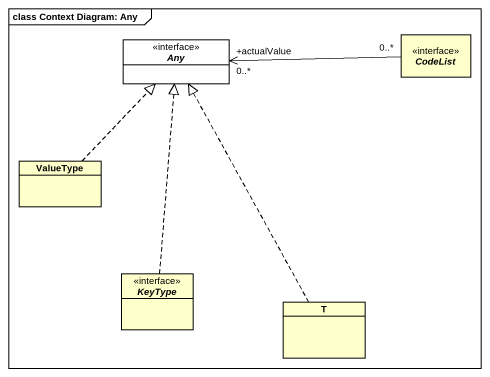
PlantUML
@startuml
mainframe class Context Diagram: Any
hide circle
hide empty members
interface Any #FFFFFF
interface CodeList
class ValueType
interface KeyType
class T
CodeList "0..*" -left-> "+actualValue\n0..*" Any
ValueType .up.|> Any
KeyType .up.|> Any
T .up.|> Any
@enduml
